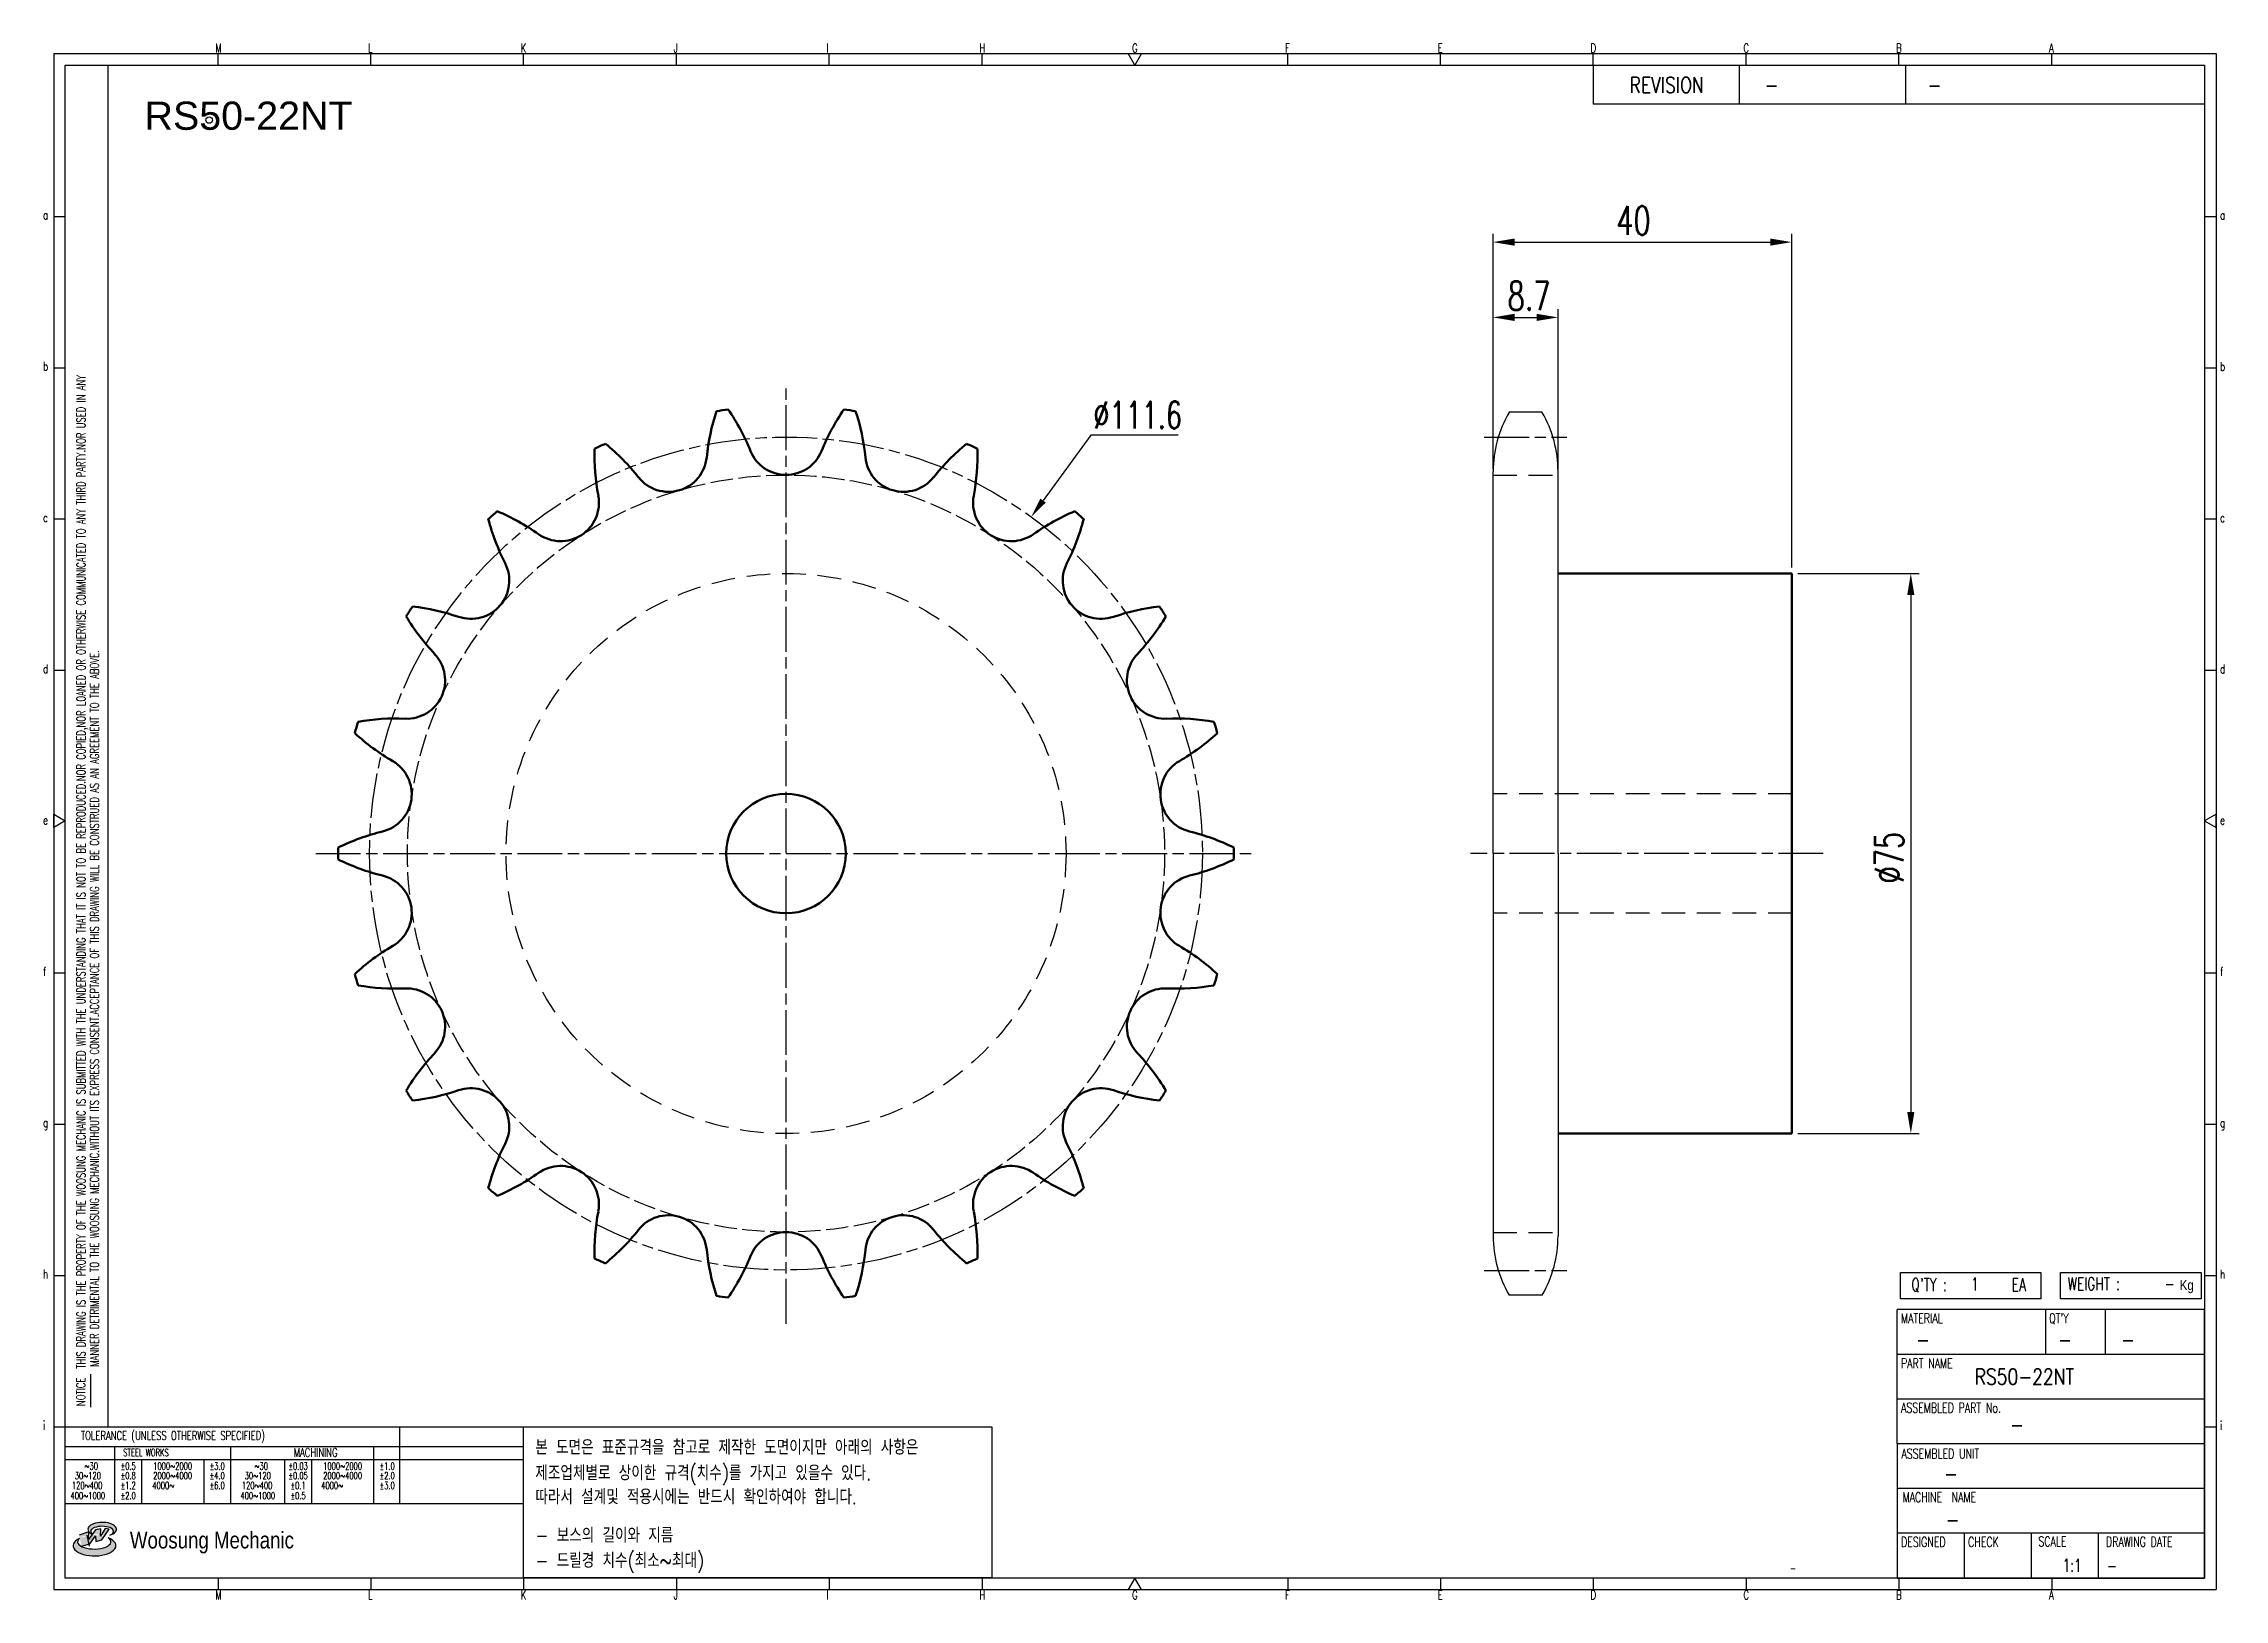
# Model space of a CAD drawing. Header units: millimetres. Extents: x 514 to 806, y 567 to 776.
import ezdxf
from ezdxf.enums import TextEntityAlignment as Align

# ---------------------------------------------------------------- set-up
doc = ezdxf.new("R2010")
doc.units = ezdxf.units.MM
for name, pattern in [('AM_ISO02W050', [7.5, 6, -1.5]), ('AM_ISO02W050x2', [3.75, 3, -0.75]), ('AM_ISO08W050', [18, 12, -1.5, 3, -1.5]), ('AM_ISO08W050x2', [9, 6, -0.75, 1.5, -0.75]), ('HIDDEN', [9.525, 6.35, -3.175])]:
    doc.linetypes.add(name, pattern=pattern)
for name, color, linetype, lineweight in [('1', 7, 'Continuous', 50), ('2', 6, 'AM_ISO02W050', 25), ('22', 30, 'AM_ISO08W050', 25), ('VIS', 7, 'Continuous', 50)]:
    doc.layers.add(name, color=color, linetype=linetype, lineweight=lineweight)
for name, color, linetype in [('HL', 2, 'HIDDEN'), ('S-DIM', 7, 'Continuous'), ('TITLE', 7, 'Continuous'), ('도면레이아웃', 7, 'Continuous')]:
    doc.layers.add(name, color=color, linetype=linetype)
doc.styles.add('HAN', font='ROMANS.shx', dxfattribs={"width": 0.7, "bigfont": 'whgtxt.shx'})
doc.styles.add('HKD_ST2', font='romans.shx', dxfattribs={"width": 0.7, "height": 4, "bigfont": '@extfont2.shx'})
doc.styles.add('HSG', font='SIMPLEX.shx', dxfattribs={"width": 0.7, "bigfont": 'HSG.shx'})
doc.styles.add('ROMANS', font='romans.shx', dxfattribs={"width": 0.7, "bigfont": 'whgtxt.shx'})
doc.styles.add('SLDTEXTSTYLE4', font='arial.ttf', dxfattribs={"width": 0.8})
doc.styles.get("Standard").update_dxf_attribs({"font": 'arial.ttf'})
doc.dimstyles.new('APP4', dxfattribs={"dimscale": 1.6, "dimtxt": 2.4, "dimasz": 1.8, "dimexe": 0.7, "dimexo": 0.5, "dimgap": 0.6, "dimtad": 1, "dimtoh": 1, "dimdec": 1, "dimrnd": 0.01, "dimzin": 9, "dimdsep": 46, "dimtxsty": 'HSG', "dimcen": 0, "dimclrd": 1, "dimclre": 1, "dimclrt": 256, "dimazin": 2, "dimtp": 1, "dimtm": 1, "dimtfac": 0.5, "dimtdec": 1, "dimtofl": 0, "dimtmove": 0, "dimatfit": 3, "dimfxl": 0, "dimtvp": 1, "dimtolj": 2, "dimlwd": -1, "dimlwe": -1, "dimarcsym": 0})
doc.dimstyles.new('APP6', dxfattribs={"dimscale": 1.5, "dimtxt": 2.4, "dimasz": 1.8, "dimexe": 0.7, "dimexo": 0.5, "dimgap": 0.6, "dimtad": 1, "dimtoh": 1, "dimdec": 1, "dimrnd": 0.01, "dimzin": 9, "dimdsep": 46, "dimtxsty": 'HSG', "dimcen": 0, "dimclrd": 1, "dimclre": 1, "dimclrt": 256, "dimazin": 2, "dimtp": 1, "dimtm": 1, "dimtfac": 0.5, "dimtdec": 1, "dimtofl": 0, "dimtmove": 0, "dimatfit": 3, "dimfxl": 0, "dimtvp": 1, "dimtolj": 2, "dimlwd": -1, "dimlwe": -1, "dimarcsym": 0})

# ---------------------------------------------------------------- blocks, each defined once
blk = doc.blocks.new('*D8')
at = {"layer": 'Defpoints', "color": 0, "transparency": 16777216}
for p in [(646.18, 712.34), (580.51, 622.17)]:
    blk.add_point(p, dxfattribs=at)
at = {"layer": 'S-DIM', "color": 1, "transparency": 16777216}
for p, q in [((654.14, 723.27), (647.77, 714.52)), ((665.84, 723.27), (654.14, 723.27))]:
    blk.add_line(p, q, dxfattribs=at)
blk.add_solid([(647.4, 714.78), (648.13, 714.25), (646.18, 712.34)], dxfattribs=at)
at = {"layer": 'S-DIM', "transparency": 16777216, "insert": (660.44, 725.97), "char_height": 3.6, "attachment_point": 5, "style": 'HSG'}
blk.add_mtext('\\A2;∅111.6', dxfattribs=at)
blk = doc.blocks.new('*D9')
at = {"layer": 'Defpoints', "color": 0, "transparency": 16777216}
for p in [(716.73, 739.05), (708.03, 717.94), (716.73, 717.94)]:
    blk.add_point(p, dxfattribs=at)
at = {"layer": 'S-DIM', "color": 1, "transparency": 16777216}
for p, q in [((708.03, 718.74), (708.03, 740.17)), ((710.91, 739.05), (713.85, 739.05)), ((716.73, 718.74), (716.73, 740.17))]:
    blk.add_line(p, q, dxfattribs=at)
for points in [[(710.91, 739.53), (710.91, 738.57), (708.03, 739.05)], [(713.85, 739.53), (713.85, 738.57), (716.73, 739.05)]]:
    blk.add_solid(points, dxfattribs=at)
at = {"layer": 'S-DIM', "transparency": 16777216, "insert": (712.85, 741.93), "char_height": 3.84, "attachment_point": 5, "style": 'HSG'}
blk.add_mtext('\\A2;8.7', dxfattribs=at)
blk = doc.blocks.new('*D10')
at = {"layer": 'Defpoints', "color": 0, "transparency": 16777216}
for p in [(748.03, 749.13), (708.03, 717.94), (748.03, 704.75)]:
    blk.add_point(p, dxfattribs=at)
at = {"layer": 'S-DIM', "color": 1, "transparency": 16777216}
for p, q in [((708.03, 718.74), (708.03, 750.25)), ((710.91, 749.13), (745.15, 749.13)), ((748.03, 705.55), (748.03, 750.25))]:
    blk.add_line(p, q, dxfattribs=at)
for points in [[(710.91, 749.61), (710.91, 748.65), (708.03, 749.13)], [(745.15, 749.61), (745.15, 748.65), (748.03, 749.13)]]:
    blk.add_solid(points, dxfattribs=at)
at = {"layer": 'S-DIM', "transparency": 16777216, "insert": (726.84, 752.01), "char_height": 3.84, "attachment_point": 5, "style": 'HSG'}
blk.add_mtext('\\A2;40', dxfattribs=at)
blk = doc.blocks.new('*D11')
at = {"layer": 'Defpoints', "color": 0, "transparency": 16777216}
for p in [(748.03, 704.75), (748.03, 629.75), (763.97, 629.75)]:
    blk.add_point(p, dxfattribs=at)
at = {"layer": 'S-DIM', "color": 1, "transparency": 16777216}
for p, q in [((748.83, 704.75), (765.09, 704.75)), ((763.97, 701.87), (763.97, 632.63)), ((748.83, 629.75), (765.09, 629.75))]:
    blk.add_line(p, q, dxfattribs=at)
for points in [[(763.49, 701.87), (764.45, 701.87), (763.97, 704.75)], [(763.49, 632.63), (764.45, 632.63), (763.97, 629.75)]]:
    blk.add_solid(points, dxfattribs=at)
at = {"layer": 'S-DIM', "transparency": 16777216, "insert": (761.09, 666.7), "char_height": 3.84, "attachment_point": 5, "rotation": 90, "style": 'HSG'}
blk.add_mtext('\\A2;%%c75', dxfattribs=at)
blk = doc.blocks.new('SUYWSHJH')
at = {"layer": '도면레이아웃'}
h = blk.add_hatch(color=10, dxfattribs=at)
h.paths.add_polyline_path([(1.544, 35.177), (1.554, 34.966), (1.779, 35.034), (2.054, 35.422), (1.908, 35.446), (1.728, 35.167), (1.741, 35.439), (1.547, 35.405), (1.292, 35.041), (1.295, 35.33), (0.943, 35.208), (1.03, 34.8), (1.336, 34.885)])
edge = h.paths.add_edge_path()
edge.add_ellipse((1.795, 35.421), major_axis=(-0.53, 0), ratio=0.487785, start_angle=122.36065, end_angle=403.39574)
edge.add_line((1.411, 35.244), (1.419, 35.261))
edge.add_ellipse((1.798, 35.344), major_axis=(-0.423, 0), ratio=0.444396, start_angle=131.58977, end_angle=386.19408, ccw=False)
edge = h.paths.add_edge_path()
edge.add_ellipse((1.512, 34.815), major_axis=(-0.793, 0), ratio=0.480113, start_angle=314.67633, end_angle=590.85213)
edge.add_ellipse((1.501, 34.958), major_axis=(-0.62, 0), ratio=0.43311, start_angle=331.7024, end_angle=574.42495, ccw=False)
for p, q in [((0, 90.118), (80.15, 90.118)), ((0, 90.118), (0, 33.191)), ((6.089, 89.693), (6.089, 90.118)), ((11.753, 89.693), (11.753, 90.118)), ((17.418, 89.693), (17.418, 90.118)), ((23.082, 89.693), (23.082, 90.118)), ((28.746, 89.693), (28.746, 90.118)), ((34.411, 89.693), (34.411, 90.118)), ((45.739, 89.693), (45.739, 90.118)), ((51.404, 89.693), (51.404, 90.118)), ((57.068, 89.693), (57.068, 90.118)), ((62.732, 89.693), (62.732, 90.118)), ((68.397, 89.693), (68.397, 90.118)), ((74.061, 89.693), (74.061, 90.118)), ((80.15, 90.118), (80.15, 33.191)), ((0, 84.085), (0.425, 84.085)), ((79.725, 84.085), (80.15, 84.085)), ((0, 78.478), (0.425, 78.478)), ((79.725, 78.478), (80.15, 78.478)), ((0, 72.87), (0.425, 72.87)), ((79.725, 72.87), (80.15, 72.87)), ((0, 67.262), (0.425, 67.262)), ((79.725, 67.262), (80.15, 67.262)), ((0, 56.047), (0.425, 56.047)), ((79.725, 56.047), (80.15, 56.047)), ((0, 50.439), (0.425, 50.439)), ((79.725, 50.439), (80.15, 50.439)), ((0, 44.832), (0.425, 44.832)), ((79.725, 44.832), (80.15, 44.832)), ((1.377, 39.947), (1.377, 41.174)), ((0, 39.224), (0.425, 39.224)), ((79.725, 39.224), (80.15, 39.224)), ((0, 33.191), (80.15, 33.191)), ((6.089, 33.616), (6.089, 33.191)), ((11.753, 33.616), (11.753, 33.191)), ((17.418, 33.616), (17.418, 33.191)), ((23.082, 33.616), (23.082, 33.191)), ((28.746, 33.616), (28.746, 33.191)), ((34.411, 33.616), (34.411, 33.191)), ((45.739, 33.616), (45.739, 33.191)), ((51.404, 33.616), (51.404, 33.191)), ((57.068, 33.616), (57.068, 33.191)), ((62.732, 33.616), (62.732, 33.191)), ((68.397, 33.616), (68.397, 33.191)), ((74.061, 33.616), (74.061, 33.191))]:
    blk.add_line(p, q)
at = {"color": 2}
for p, q in [((2.017, 39.224), (2.017, 89.693)), ((0.425, 39.224), (17.418, 39.224)), ((12.816, 39.224), (12.816, 36.382)), ((17.418, 33.616), (17.418, 39.224)), ((0.425, 38.487), (17.418, 38.487)), ((0.425, 38.012), (17.418, 38.012)), ((2.257, 38.487), (2.257, 36.382)), ((3.257, 38.012), (3.257, 36.382)), ((5.557, 38.012), (5.557, 36.382)), ((6.557, 38.5), (6.557, 36.382)), ((8.557, 38.012), (8.557, 36.382)), ((9.557, 38.026), (9.557, 36.382)), ((11.857, 38.487), (11.857, 36.382)), ((0.425, 36.382), (17.418, 36.382))]:
    blk.add_line(p, q, dxfattribs=at)
at = {"color": 6, "ltscale": 0.5}
for p, q in [((57.068, 89.693), (57.068, 88.246)), ((62.47, 89.693), (62.47, 88.246)), ((68.635, 89.693), (68.635, 88.246)), ((79.725, 88.246), (57.068, 88.246)), ((68.336, 38.59), (68.336, 43.563)), ((79.725, 43.563), (68.336, 43.563)), ((73.827, 43.563), (73.827, 41.905)), ((76.037, 43.563), (76.037, 41.905)), ((79.725, 38.59), (79.725, 43.563)), ((79.725, 41.905), (68.336, 41.905)), ((79.725, 40.248), (68.336, 40.248)), ((68.336, 38.59), (68.336, 33.616)), ((79.725, 38.59), (68.336, 38.59)), ((79.725, 33.616), (79.725, 38.59)), ((79.725, 36.932), (68.336, 36.932)), ((79.725, 35.274), (68.336, 35.274)), ((70.822, 33.616), (70.822, 35.274)), ((73.309, 33.616), (73.309, 35.274)), ((75.796, 33.616), (75.796, 35.274)), ((68.336, 33.616), (79.725, 33.616))]:
    blk.add_line(p, q, dxfattribs=at)
for points in [[(40.075, 89.693), (39.83, 90.118), (40.32, 90.118)], [(0.425, 89.693), (79.725, 89.693), (79.725, 33.616), (0.425, 33.616)], [(0.425, 61.679), (0, 61.433), (0, 61.924)], [(79.725, 61.679), (80.15, 61.433), (80.15, 61.924)], [(40.075, 33.616), (39.83, 33.191), (40.32, 33.191)]]:
    blk.add_lwpolyline(points, close=True)
at = {"layer": 'TITLE', "color": 20}
for p, q in [((68.449, 43.961), (68.449, 44.936)), ((68.449, 44.936), (73.654, 44.936)), ((73.654, 44.936), (73.654, 43.961)), ((74.39, 43.961), (74.39, 44.936)), ((74.39, 44.936), (79.595, 44.936)), ((79.595, 44.936), (79.595, 43.961)), ((73.654, 43.961), (68.449, 43.961)), ((79.595, 43.961), (74.39, 43.961))]:
    blk.add_line(p, q, dxfattribs=at)
at = {"layer": '도면레이아웃'}
for p, q in [((1.295, 35.33), (0.943, 35.208)), ((1.03, 34.8), (1.336, 34.885)), ((1.224, 35.208), (1.311, 34.8)), ((1.224, 35.208), (1.224, 35.208)), ((1.547, 35.405), (1.292, 35.041)), ((1.292, 35.041), (1.295, 35.33)), ((1.336, 34.885), (1.544, 35.177)), ((1.419, 35.261), (1.411, 35.244)), ((1.544, 35.177), (1.554, 34.966)), ((1.741, 35.439), (1.547, 35.405)), ((1.554, 34.966), (1.779, 35.034)), ((1.908, 35.446), (1.728, 35.167)), ((1.728, 35.167), (1.741, 35.439)), ((1.779, 35.034), (2.054, 35.422)), ((2.054, 35.422), (1.908, 35.446))]:
    blk.add_line(p, q, dxfattribs=at)
for centre, major_axis, ratio, start_param, end_param in [((1.795, 35.421), (-0.53, 0), 0.487785, 2.135596, 7.040584), ((1.512, 34.815), (-0.793, 0), 0.480113, 5.492138, 10.312315), ((1.501, 34.958), (-0.62, 0), 0.43311, 5.789299, 10.025607), ((1.798, 35.344), (-0.423, 0), 0.444396, 2.296675, 6.740358)]:
    blk.add_ellipse(centre, major_axis=major_axis, ratio=ratio, start_param=start_param, end_param=end_param, dxfattribs=at)
at = {"color": 4, "style": 'HKD_ST2', "width": 0.7}
for s, p in [('M', (5.988, 90.164)), ('L', (11.652, 90.164)), ('K', (17.316, 90.164)), ('J', (22.981, 90.164)), ('I', (28.645, 90.164)), ('H', (34.309, 90.164)), ('G', (39.974, 90.164)), ('F', (45.638, 90.164)), ('E', (51.302, 90.164)), ('D', (56.967, 90.164)), ('C', (62.631, 90.164)), ('B', (68.295, 90.164)), ('A', (73.96, 90.164)), ('a', (-0.395, 83.976)), ('a', (80.305, 83.97)), ('b', (-0.395, 78.368)), ('b', (80.305, 78.362)), ('c', (-0.395, 72.76)), ('c', (80.305, 72.754)), ('d', (-0.395, 67.153)), ('d', (80.305, 67.147)), ('e', (-0.395, 61.545)), ('e', (80.305, 61.539)), ('f', (-0.395, 55.937)), ('f', (80.305, 55.931)), ('g', (-0.395, 50.33)), ('g', (80.305, 50.324)), ('h', (-0.395, 44.722)), ('h', (80.305, 44.716)), ('i', (-0.395, 39.114)), ('i', (80.305, 39.108)), ('M', (5.988, 32.824)), ('L', (11.652, 32.824)), ('K', (17.316, 32.824)), ('J', (22.981, 32.824)), ('I', (28.645, 32.824)), ('H', (34.309, 32.824)), ('G', (39.974, 32.824)), ('F', (45.638, 32.824)), ('E', (51.302, 32.824)), ('D', (56.967, 32.824)), ('C', (62.631, 32.824)), ('B', (68.295, 32.824)), ('A', (73.96, 32.824))]:
    blk.add_text(s, height=0.326, dxfattribs=at).set_placement(p)
for s, height, style, width, p in [('REVISION', 0.5806, 'HAN', 0.8, (58.415, 88.664)), ('-', 0.581, 'HAN', 0.8, (63.426, 88.664)), ('-', 0.581, 'HAN', 0.8, (69.468, 88.664)), ("Q'TY : ", 0.4746, 'HKD_ST2', 0.7, (68.857, 44.253)), ('1', 0.475, 'HKD_ST2', 0.7, (71.071, 44.275)), ('EA', 0.4746, 'HKD_ST2', 0.7, (72.578, 44.253)), ('WEIGHT : ', 0.4746, 'HKD_ST2', 0.7, (74.65, 44.286)), ('-', 0.581, 'HAN', 0.8, (69.029, 42.157)), ('-', 0.581, 'HAN', 0.8, (74.289, 42.157)), ('-', 0.581, 'HAN', 0.8, (76.623, 42.157)), ('-', 0.581, 'HAN', 0.8, (72.515, 39.013)), ('-', 0.581, 'HAN', 0.8, (70.067, 37.189)), ('-', 0.581, 'HAN', 0.8, (70.126, 35.48)), ('1:1', 0.4746, 'HKD_ST2', 0.7, (74.458, 33.848)), ('-', 0.475, 'HKD_ST2', 0.7, (76.112, 33.837))]:
    blk.add_text(s, height=height, dxfattribs=dict(style=style, width=width)).set_placement(p)
at = {"color": 6, "style": 'HKD_ST2', "width": 0.7}
for s, p in [(' THIS DRAWING IS THE PROPERTY OF THE WOOSUNG MECHANIC IS SUBMITTED WITH THE UNDERSTANDING THAT IT IS NOT TO BE REPRODUCED.NOR COPIED,NOR LOANED OR OTHERWISE COMMUNICATED TO ANY THIRD PARTY.NOR USED IN ANY', (1.173, 41.217)), ('MANNER DETRIMENTAL TO THE WOOSUNG MECHANIC.WITHOUT ITS EXPRESS CONSENT.ACCEPTANCE OF THIS DRAWING WILL BE CONSTRUED AS AN AGREEMENT TO THE ABOVE.', (1.672, 41.447))]:
    blk.add_text(s, height=0.326266, rotation=90, dxfattribs=at).set_placement(p)
at = {"style": 'HKD_ST2', "width": 0.7}
blk.add_text('-', height=0.475, dxfattribs=at).set_placement((78.613, 44.286), align=Align.RIGHT)
at = {"color": 4, "style": 'HKD_ST2', "width": 0.7}
for s, height, p in [('MATERIAL', 0.3651, (68.474, 43.425)), ("QT'Y", 0.3651, (73.965, 43.425)), ('PART NAME', 0.3651, (68.474, 41.756)), ('ASSEMBLED PART No.', 0.36511, (68.474, 40.109)), ('ASSEMBLED UNIT', 0.36511, (68.49, 38.408)), ('MACHINE  NAME', 0.36511, (68.532, 36.794)), ('DESIGNED', 0.3651, (68.474, 35.136)), ('CHECK', 0.3651, (70.961, 35.136)), ('SCALE', 0.3651, (73.566, 35.153)), ('DRAWING DATE', 0.36511, (76.071, 35.141))]:
    blk.add_text(s, height=height, dxfattribs=at).set_placement(p, align=Align.TOP_LEFT)
at = {"style": 'HKD_ST2', "width": 0.7}
blk.add_text('NOTICE', height=0.3263, rotation=90, dxfattribs=at).set_placement((1.163, 39.988))
for s, height, style, width, p in [('TOLERANCE (UNLESS OTHERWISE SPECIFIED)', 0.32627, 'HKD_ST2', 0.7, (4.417, 38.896)), ('-', 0.326, 'ROMANS', 0.65, (64.469, 33.975))]:
    blk.add_text(s, height=height, dxfattribs=dict(style=style, width=width)).set_placement(p, align=Align.MIDDLE_CENTER)
at = {"color": 4, "style": 'HKD_ST2', "width": 0.7}
for s, height, p in [('STEEL WORKS', 0.26101, (3.416, 38.268)), ('MACHINING', 0.3263, (9.707, 38.27)), ('%%P0.5', 0.261, (2.757, 37.762)), ('%%P0.8', 0.261, (2.757, 37.411)), ('%%P3.0', 0.261, (6.057, 37.762)), ('%%P4.0', 0.261, (6.057, 37.411)), ('%%P0.03', 0.261, (9.057, 37.762)), ('%%P0.05', 0.261, (9.057, 37.411)), ('%%P1.0', 0.261, (12.357, 37.762)), ('%%P2.0', 0.261, (12.357, 37.411)), ('%%P1.2', 0.261, (2.757, 37.045)), ('%%P2.0', 0.261, (2.757, 36.67)), ('%%P6.0', 0.261, (6.057, 37.045)), ('%%P0.1', 0.261, (9.057, 37.045)), ('%%P0.5', 0.261, (9.057, 36.67)), ('%%P3.0', 0.261, (12.357, 37.045))]:
    blk.add_text(s, height=height, dxfattribs=at).set_placement(p, align=Align.MIDDLE)
for s, height, p in [('30%%126120', 0.261, (1.263, 37.411)), ('%%12630', 0.261, (1.389, 37.762)), ('2000%%1264000', 0.26101, (4.407, 37.411)), ('1000%%1262000', 0.26101, (4.407, 37.762)), ('30%%126120', 0.261, (7.563, 37.411)), ('%%12630', 0.261, (7.689, 37.762)), ('2000%%1264000', 0.26101, (10.707, 37.411)), ('1000%%1262000', 0.26101, (10.707, 37.762)), ('400%%1261000', 0.26101, (1.263, 36.67)), ('120%%126400', 0.26101, (1.237, 37.045)), ('4000%%126', 0.261, (4.061, 37.045)), ('400%%1261000', 0.26101, (7.563, 36.67)), ('120%%126400', 0.26101, (7.537, 37.045)), ('4000%%126', 0.261, (10.321, 37.045))]:
    blk.add_text(s, height=height, dxfattribs=at).set_placement(p, align=Align.MIDDLE_CENTER)
at = {"color": 1, "style": 'SLDTEXTSTYLE4', "width": 0.8}
blk.add_text('Woosung Mechanic', height=0.61957, dxfattribs=at).set_placement((2.822, 34.711))
at = {"layer": 'TITLE', "width": 0.8}
blk.add_text('Kg', height=0.3789, dxfattribs=at).set_placement((78.807, 44.286))

msp = doc.modelspace()

# ---------------------------------------------------------------- linework, layer by layer
for p, q in [((714.61, 726.34), (710.16, 726.34)), ((708.03, 667.25), (708.03, 718.4)), ((716.73, 667.25), (716.73, 718.4)), ((708.03, 667.25), (708.03, 616.05)), ((716.73, 667.25), (716.73, 616.05)), ((714.61, 608.12), (710.16, 608.12))]:
    msp.add_line(p, q)
at = {"color": 4}
msp.add_lwpolyline([(578.2, 590.5), (640.92, 590.5), (640.92, 570.24), (578.2, 570.24)], close=True, dxfattribs=at)
msp.add_circle((536.1, 765.48), 0.436)
for centre, start, end in [((723.91, 718.4), 150, 180), ((700.86, 718.4), 0, 30), ((723.91, 616.05), 180, 210), ((700.86, 616.05), 330, 0)]:
    msp.add_arc(centre, 15.87, start, end)
at = {"layer": '1'}
for centre, radius, start, end in [((631.84, 717.41), 29.26, 161.919, 174.3182), ((613.34, 667.25), 59.97, 97.4219, 98.9417), ((581.47, 710.17), 29.26, 22.0455, 34.4446), ((645.22, 710.17), 29.26, 145.5554, 157.9545), ((613.34, 667.25), 59.97, 81.0583, 82.5781), ((594.85, 717.41), 29.26, 5.6818, 18.081), ((616.96, 720.59), 29.26, 178.2827, 190.6818), ((613.34, 667.25), 59.97, 113.7856, 115.3053), ((570.67, 699.45), 29.26, 38.4091, 50.8082), ((656.02, 699.45), 29.26, 129.1918, 141.5909), ((613.34, 667.25), 59.97, 64.6947, 66.2144), ((609.73, 720.59), 29.26, 349.3182, 1.7173), ((597.61, 720.82), 5.13, 218.4091, 354.3182), ((613.34, 723.08), 5.13, 202.0455, 337.9545), ((629.07, 720.82), 5.13, 185.6818, 321.5909), ((613.34, 667.25), 59.97, 130.1492, 131.669), ((563.32, 686.12), 29.26, 54.7727, 67.1719), ((583.16, 714.21), 5.13, 234.7727, 10.6818), ((643.52, 714.21), 5.13, 169.3182, 305.2273), ((663.36, 686.12), 29.26, 112.8281, 125.2273), ((613.34, 667.25), 59.97, 48.331, 49.8508), ((601.78, 719.45), 29.26, 194.6463, 207.0455), ((624.9, 719.45), 29.26, 332.9545, 345.3537), ((571.15, 703.81), 5.13, 251.1364, 27.0455), ((655.53, 703.81), 5.13, 152.9545, 288.8636), ((613.34, 667.25), 59.97, 146.5128, 148.0326), ((587.55, 714.08), 29.26, 211.0099, 223.4091), ((560.03, 671.26), 29.26, 71.1364, 83.5355), ((666.65, 671.26), 29.26, 96.4645, 108.8636), ((639.14, 714.08), 29.26, 316.5909, 328.9901), ((613.34, 667.25), 59.97, 31.9674, 33.4872), ((562.56, 690.44), 5.13, 267.5, 43.4091), ((664.12, 690.44), 5.13, 136.5909, 272.5), ((613.34, 667.25), 59.97, 162.8765, 164.3963), ((561.06, 656.08), 29.26, 87.5, 99.8992), ((665.62, 656.08), 29.26, 80.1008, 92.5), ((613.34, 667.25), 59.97, 15.6037, 17.1235), ((575.4, 704.91), 29.26, 227.3736, 239.7727), ((651.29, 704.91), 29.26, 300.2273, 312.6264), ((558.09, 675.2), 5.13, 283.8636, 59.7727), ((668.6, 675.2), 5.13, 120.2273, 256.1364), ((566.33, 641.81), 29.26, 103.8636, 116.2628), ((660.36, 641.81), 29.26, 63.7372, 76.1364), ((613.34, 667.25), 59.97, 179.2401, 180.7599), ((566.33, 692.7), 29.26, 243.7372, 256.1364), ((660.36, 692.7), 29.26, 283.8636, 296.2628), ((613.34, 667.25), 59.97, 359.2401, 0.7599), ((558.09, 659.31), 5.13, 300.2273, 76.1364), ((668.6, 659.31), 5.13, 103.8636, 239.7727), ((575.4, 629.59), 29.26, 120.2273, 132.6264), ((651.29, 629.59), 29.26, 47.3736, 59.7727), ((613.34, 667.25), 59.97, 195.6037, 197.1235), ((561.06, 678.42), 29.26, 260.1008, 272.5), ((562.56, 644.06), 5.13, 316.5909, 92.5), ((664.12, 644.06), 5.13, 87.5, 223.4091), ((665.62, 678.42), 29.26, 267.5, 279.8992), ((613.34, 667.25), 59.97, 342.8765, 344.3963), ((587.55, 620.43), 29.26, 136.5909, 148.9901), ((639.14, 620.43), 29.26, 31.0099, 43.4091), ((613.34, 667.25), 59.97, 211.9674, 213.4872), ((560.03, 663.24), 29.26, 276.4645, 288.8636), ((571.15, 630.69), 5.13, 332.9545, 108.8636), ((655.53, 630.69), 5.13, 71.1364, 207.0455), ((666.65, 663.24), 29.26, 251.1364, 263.5355), ((613.34, 667.25), 59.97, 326.5128, 328.0326), ((601.78, 615.06), 29.26, 152.9545, 165.3537), ((624.9, 615.06), 29.26, 14.6463, 27.0455), ((583.16, 620.29), 5.13, 349.3182, 125.2273), ((643.52, 620.29), 5.13, 54.7727, 190.6818), ((613.34, 667.25), 59.97, 228.331, 229.8508), ((563.32, 648.38), 29.26, 292.8281, 305.2273), ((663.36, 648.38), 29.26, 234.7727, 247.1719), ((613.34, 667.25), 59.97, 310.1492, 311.669), ((616.96, 613.91), 29.26, 169.3182, 181.7173), ((609.73, 613.91), 29.26, 358.2827, 10.6818), ((570.67, 635.05), 29.26, 309.1918, 321.5909), ((597.61, 613.69), 5.13, 5.6818, 141.5909), ((613.34, 611.43), 5.13, 22.0455, 157.9545), ((629.07, 613.69), 5.13, 38.4091, 174.3182), ((656.02, 635.05), 29.26, 218.4091, 230.8082), ((631.84, 617.09), 29.26, 185.6818, 198.081), ((581.47, 624.34), 29.26, 325.5554, 337.9545), ((645.22, 624.34), 29.26, 202.0455, 214.4446), ((594.85, 617.09), 29.26, 341.919, 354.3182), ((613.34, 667.25), 59.97, 244.6947, 246.2144), ((613.34, 667.25), 59.97, 293.7856, 295.3053), ((613.34, 667.25), 59.97, 261.0583, 262.5781), ((613.34, 667.25), 59.97, 277.4219, 278.9417)]:
    msp.add_arc(centre, radius, start, end, dxfattribs=at)
at = {"layer": '2', "color": 4, "linetype": 'AM_ISO02W050x2'}
msp.add_circle((613.34, 667.25), 50.69, dxfattribs=at)
at = {"layer": '22', "color": 4, "linetype": 'AM_ISO08W050x2'}
for p, q in [((613.34, 604.28), (613.34, 730.22)), ((550.37, 667.25), (676.31, 667.25)), ((752.25, 667.25), (705.01, 667.25))]:
    msp.add_line(p, q, dxfattribs=at)
at = {"layer": '22', "linetype": 'AM_ISO08W050x2'}
for p, q in [((706.85, 723.03), (717.91, 723.03)), ((706.85, 611.43), (717.91, 611.43))]:
    msp.add_line(p, q, dxfattribs=at)
at = {"layer": '22', "color": 4, "linetype": 'AM_ISO08W050x2'}
msp.add_circle((613.34, 667.25), 55.77, dxfattribs=at)
at = {"layer": 'HL', "ltscale": 0.5}
for p, q in [((708.03, 717.94), (716.73, 717.94)), ((748.03, 675.25), (708.03, 675.25)), ((748.03, 659.25), (708.03, 659.25)), ((708.03, 616.51), (716.73, 616.51))]:
    msp.add_line(p, q, dxfattribs=at)
msp.add_circle((613.34, 667.25), 37.5, dxfattribs=at)
at = {"layer": 'VIS'}
for p, q in [((748.03, 704.75), (716.73, 704.75)), ((748.03, 704.75), (748.03, 629.75)), ((748.03, 629.75), (716.73, 629.75))]:
    msp.add_line(p, q, dxfattribs=at)
msp.add_circle((613.34, 667.25), 8, dxfattribs=at)

# ---------------------------------------------------------------- block references
at = {"xscale": 3.612769496214962, "yscale": 3.612769496214962, "zscale": 3.612769496214962}
msp.add_blockref('SUYWSHJH', (515.28, 448.79), dxfattribs=at)

# ---------------------------------------------------------------- texts
at = {"color": 2}
msp.add_text('RS50-22NT', height=3.775, dxfattribs=at).set_placement((527.44, 764.17))
at = {"style": 'HAN', "width": 0.8}
msp.add_text('RS50-22NT', height=2.098, dxfattribs=at).set_placement((772.53, 596.14))
at = {"color": 4, "style": 'HAN', "width": 0.8}
for s, p in [('본 도면은 표준규격을 참고로 제작한 도면이지만 아래의 사항은', (579.77, 586.75)), ('제조업체별로 상이한 규격(치수)를 가지고 있을수 있다.', (579.77, 583.31)), ('따라서 설계및 적용시에는 반드시 확인하여야 합니다.', (579.77, 580.11)), ('- 보스의 길이와 지름', (579.77, 574.97)), ('- 드릴경 치수(최소~최대)', (579.77, 571.59))]:
    msp.add_text(s, height=1.9847, dxfattribs=at).set_placement(p)

# ---------------------------------------------------------------- dimensions: what is measured, and where the dimension line sits
at = {"layer": 'S-DIM', "color": 3}
for base, p2, picture, middle in [((748.03, 749.13), (748.03, 704.75), '*D10', (726.84, 749.13)), ((716.73, 739.05), (716.73, 717.94), '*D9', (712.85, 739.05))]:
    dim = msp.add_linear_dim(base=base, p1=(708.03, 717.94), p2=p2, dimstyle='APP4', dxfattribs=at)
    dim.commit()
    dim.dimension.update_dxf_attribs({"geometry": picture, "text_midpoint": middle, "dimtype": 160})
dim = msp.add_diameter_dim_2p(p1=(580.51, 622.17), p2=(646.18, 712.34), dimstyle='APP6', dxfattribs=at)
dim.commit()
dim.dimension.update_dxf_attribs({"geometry": '*D8', "text_midpoint": (660.44, 723.27), "dimtype": 163})
dim = msp.add_linear_dim(base=(763.97, 629.75), p1=(748.03, 704.75), p2=(748.03, 629.75), angle=90, text='%%c<>', dimstyle='APP4', dxfattribs=at)
dim.commit()
dim.dimension.update_dxf_attribs({"geometry": '*D11', "text_midpoint": (763.97, 666.7), "dimtype": 160})

doc.saveas('drawing.dxf')
